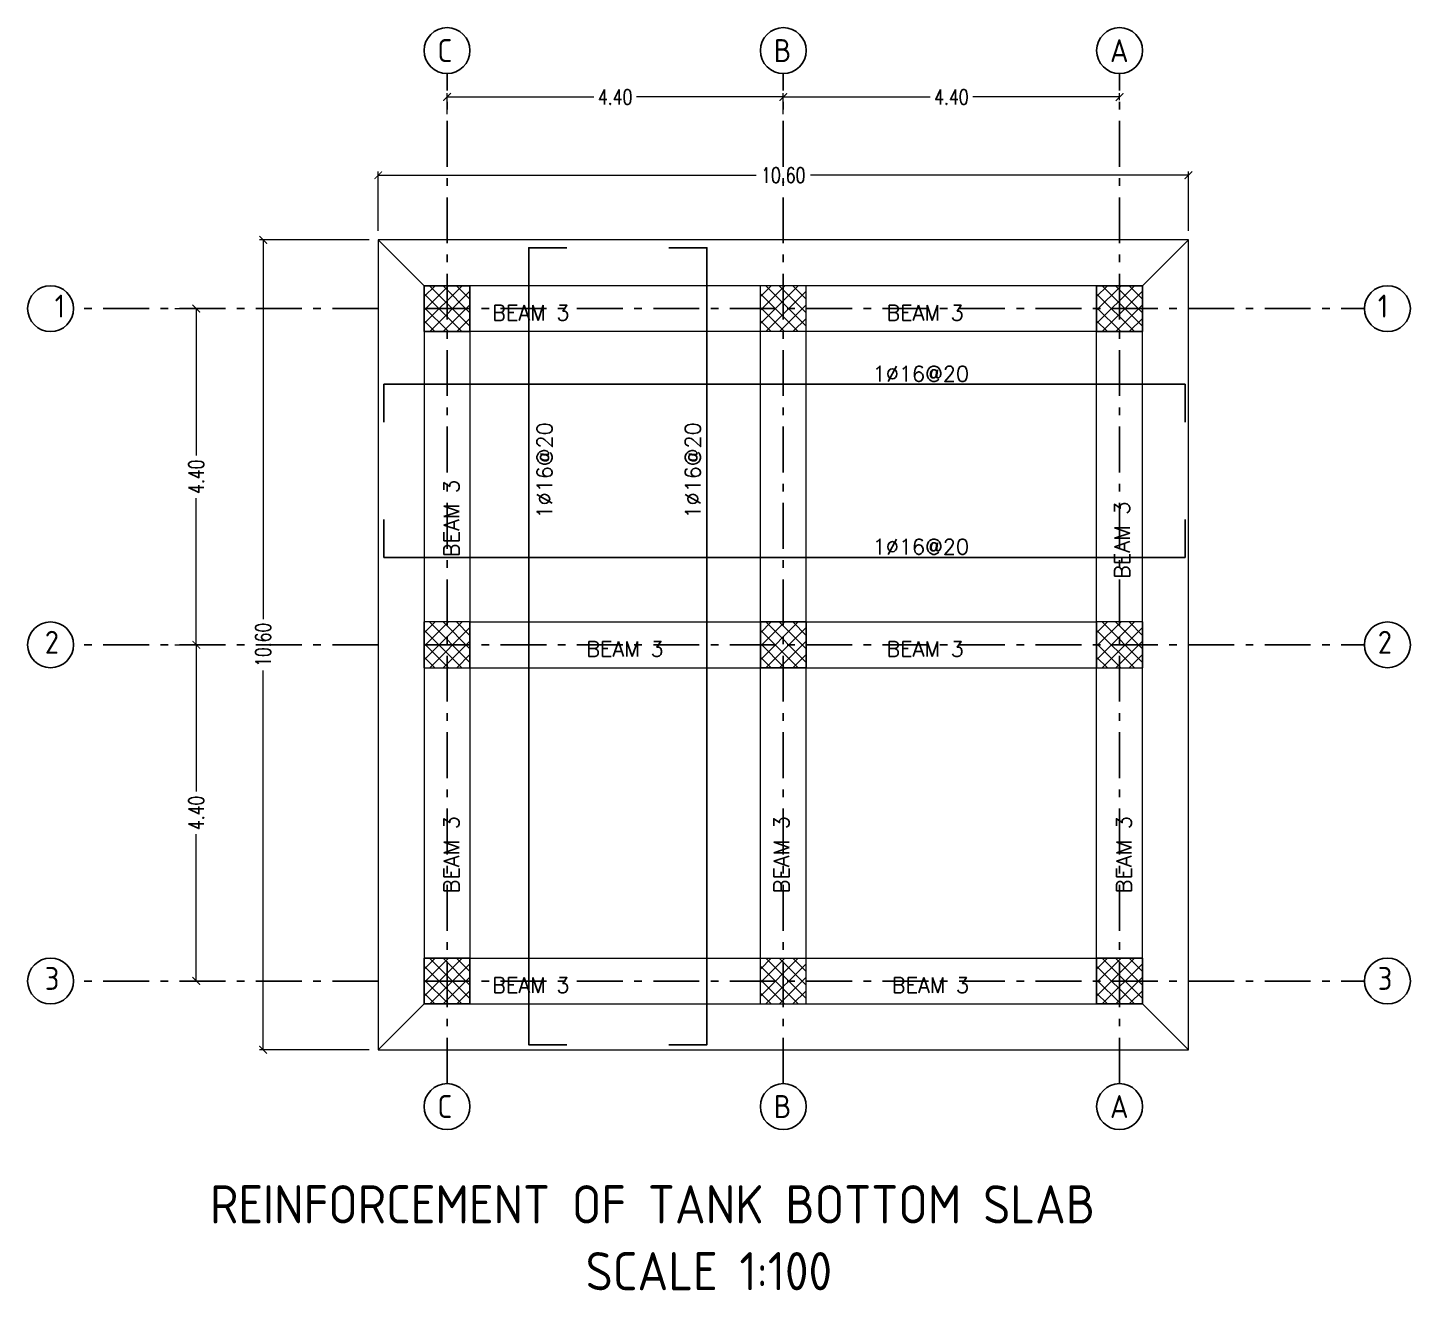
# Model space of a CAD drawing. Extents: x 166525 to 167198, y 178739 to 179747.
# Drawn here: x 166640.18 to 166658.27, y 179301.59 to 179318.11 of the extents above; entities that cross this region are included whole.
import ezdxf

# ---------------------------------------------------------------- set-up
doc = ezdxf.new("R2010")
doc.units = 0
doc.header["$MEASUREMENT"] = 0
doc.linetypes.add('ACAD_ISO10W100', pattern=[18, 12, -3, 0, -3])
doc.linetypes.add('AUSGEZOGEN', pattern=[0])
doc.layers.get('0').update_dxf_attribs({"linetype": 'CONTINUOUS'})
doc.layers.get('DEFPOINTS').update_dxf_attribs({"linetype": 'CONTINUOUS'})
for name, color, linetype in [('axis', 8, 'ACAD_ISO10W100'), ('BEAM-DIM', 4, 'CONTINUOUS'), ('EBENE0', 7, 'AUSGEZOGEN'), ('HATSH', 252, 'CONTINUOUS'), ('REBARS', 2, 'CONTINUOUS')]:
    doc.layers.add(name, color=color, linetype=linetype)
doc.layers.add('BEAM', color=6, linetype='CONTINUOUS', lineweight=13)
doc.styles.add('DIM', font='simplex.shx', dxfattribs={"width": 0.75})
doc.styles.add('ISO8', font='iso8')
doc.styles.add('ROMANS', font='romans.shx')
doc.dimstyles.new('MUTASIM', dxfattribs={"dimscale": 0.9995, "dimtxt": 0.2, "dimasz": 0.1, "dimexe": 0.05, "dimexo": 0.12, "dimgap": 0.05, "dimtad": 0, "dimzin": 0, "dimdsep": 46, "dimtxsty": 'DIM', "dimblk": 'ARCHTICK', "dimcen": 0.09, "dimclrd": 35, "dimclre": 33, "dimclrt": 256, "dimazin": 0, "dimtfac": 1, "dimtofl": 0, "dimtmove": 1, "dimatfit": 3, "dimfxl": 0.18, "dimtolj": 1, "dimtzin": 0, "dimlwd": 13, "dimlwe": 9, "dimarcsym": 0})

# ---------------------------------------------------------------- blocks, each defined once
blk = doc.blocks.new('_ARCHTICK')
at = {"color": 0, "linetype": 'ByBlock', "const_width": 0.15}
blk.add_lwpolyline([(-0.5, -0.5), (0.5, 0.5)], dxfattribs=at)
blk = doc.blocks.new('*D514')
at = {"layer": 'BEAM', "color": 33, "lineweight": 9, "transparency": 16777216}
for p, q in [((166644.766, 179315.454), (166644.766, 179316.23)), ((166655.366, 179315.454), (166655.366, 179316.23))]:
    blk.add_line(p, q, dxfattribs=at)
at = {"layer": 'BEAM', "color": 35, "lineweight": 13, "transparency": 16777216}
for p, q in [((166644.766, 179316.18), (166649.709, 179316.18)), ((166655.366, 179316.18), (166650.423, 179316.18))]:
    blk.add_line(p, q, dxfattribs=at)
at = {"layer": 'DEFPOINTS', "color": 0, "transparency": 16777216}
for p in [(166644.766, 179316.18), (166644.766, 179315.334), (166655.366, 179315.334)]:
    blk.add_point(p, dxfattribs=at)
at = {"layer": 'BEAM', "color": 35, "lineweight": 13, "transparency": 16777216, "xscale": 0.09995000000000001, "yscale": 0.09995000000000001, "zscale": 0.09995000000000001, "rotation": 180}
blk.add_blockref('_ARCHTICK', (166644.766, 179316.18), dxfattribs=at)
at = {"layer": 'BEAM', "color": 35, "lineweight": 13, "transparency": 16777216, "xscale": 0.09995000000000001, "yscale": 0.09995000000000001, "zscale": 0.09995000000000001}
blk.add_blockref('_ARCHTICK', (166655.366, 179316.18), dxfattribs=at)
at = {"layer": 'BEAM', "transparency": 16777216, "insert": (166650.066, 179316.18), "char_height": 0.1999, "attachment_point": 5, "style": 'DIM'}
blk.add_mtext('\\A1;10.60', dxfattribs=at)
blk = doc.blocks.new('*D515')
at = {"layer": 'BEAM', "color": 33, "lineweight": 9, "transparency": 16777216}
for p, q in [((166644.646, 179315.334), (166643.21, 179315.334)), ((166644.646, 179304.734), (166643.21, 179304.734))]:
    blk.add_line(p, q, dxfattribs=at)
at = {"layer": 'BEAM', "color": 35, "lineweight": 13, "transparency": 16777216}
for p, q in [((166643.26, 179315.334), (166643.26, 179310.369)), ((166643.26, 179304.734), (166643.26, 179309.698))]:
    blk.add_line(p, q, dxfattribs=at)
at = {"layer": 'DEFPOINTS', "color": 0, "transparency": 16777216}
for p in [(166644.766, 179315.334), (166643.26, 179304.734), (166644.766, 179304.734)]:
    blk.add_point(p, dxfattribs=at)
at = {"layer": 'BEAM', "color": 35, "lineweight": 13, "transparency": 16777216, "xscale": 0.09995000000000001, "yscale": 0.09995000000000001, "zscale": 0.09995000000000001}
for p, rotation in [((166643.26, 179315.334), 90), ((166643.26, 179304.734), 270)]:
    blk.add_blockref('_ARCHTICK', p, dxfattribs=dict(at, rotation=rotation))
at = {"layer": 'BEAM', "transparency": 16777216, "insert": (166643.26, 179310.034), "char_height": 0.1999, "attachment_point": 5, "rotation": 90, "style": 'DIM'}
blk.add_mtext('\\A1;10.60', dxfattribs=at)
blk = doc.blocks.new('*D516')
at = {"layer": 'BEAM', "color": 33, "lineweight": 9, "transparency": 16777216}
for p, q in [((166642.104, 179314.434), (166642.435, 179314.434)), ((166642.104, 179310.034), (166642.435, 179310.034))]:
    blk.add_line(p, q, dxfattribs=at)
at = {"layer": 'BEAM', "color": 35, "lineweight": 13, "transparency": 16777216}
for p, q in [((166642.385, 179314.434), (166642.385, 179312.512)), ((166642.385, 179310.034), (166642.385, 179311.955))]:
    blk.add_line(p, q, dxfattribs=at)
at = {"layer": 'DEFPOINTS', "color": 0, "transparency": 16777216}
for p in [(166641.984, 179314.434), (166641.984, 179310.034), (166642.385, 179310.034)]:
    blk.add_point(p, dxfattribs=at)
at = {"layer": 'BEAM', "color": 35, "lineweight": 13, "transparency": 16777216, "xscale": 0.09995000000000001, "yscale": 0.09995000000000001, "zscale": 0.09995000000000001}
for p, rotation in [((166642.385, 179314.434), 90), ((166642.385, 179310.034), 270)]:
    blk.add_blockref('_ARCHTICK', p, dxfattribs=dict(at, rotation=rotation))
at = {"layer": 'BEAM', "transparency": 16777216, "insert": (166642.385, 179312.234), "char_height": 0.1999, "attachment_point": 5, "rotation": 90, "style": 'DIM'}
blk.add_mtext('\\A1;4.40', dxfattribs=at)
blk = doc.blocks.new('*D517')
at = {"layer": 'BEAM', "color": 33, "lineweight": 9, "transparency": 16777216}
for p, q in [((166642.104, 179310.034), (166642.435, 179310.034)), ((166642.265, 179305.634), (166642.335, 179305.634))]:
    blk.add_line(p, q, dxfattribs=at)
at = {"layer": 'BEAM', "color": 35, "lineweight": 13, "transparency": 16777216}
for p, q in [((166642.385, 179310.034), (166642.385, 179308.112)), ((166642.385, 179305.634), (166642.385, 179307.555))]:
    blk.add_line(p, q, dxfattribs=at)
at = {"layer": 'DEFPOINTS', "color": 0, "transparency": 16777216}
for p in [(166641.984, 179310.034), (166642.385, 179305.634), (166642.385, 179305.634)]:
    blk.add_point(p, dxfattribs=at)
at = {"layer": 'BEAM', "color": 35, "lineweight": 13, "transparency": 16777216, "xscale": 0.09995000000000001, "yscale": 0.09995000000000001, "zscale": 0.09995000000000001}
for p, rotation in [((166642.385, 179310.034), 90), ((166642.385, 179305.634), 270)]:
    blk.add_blockref('_ARCHTICK', p, dxfattribs=dict(at, rotation=rotation))
at = {"layer": 'BEAM', "transparency": 16777216, "insert": (166642.385, 179307.834), "char_height": 0.1999, "attachment_point": 5, "rotation": 90, "style": 'DIM'}
blk.add_mtext('\\A1;4.40', dxfattribs=at)
blk = doc.blocks.new('*D530')
at = {"layer": 'BEAM', "color": 33, "lineweight": 9, "transparency": 16777216}
for p, q in [((166650.066, 179317.161), (166650.066, 179317.254)), ((166654.466, 179317.161), (166654.466, 179317.254))]:
    blk.add_line(p, q, dxfattribs=at)
at = {"layer": 'BEAM', "color": 35, "lineweight": 13, "transparency": 16777216}
for p, q in [((166650.066, 179317.204), (166651.988, 179317.204)), ((166654.466, 179317.204), (166652.545, 179317.204))]:
    blk.add_line(p, q, dxfattribs=at)
at = {"layer": 'DEFPOINTS', "color": 0, "transparency": 16777216}
for p in [(166650.066, 179317.204), (166650.066, 179317.041), (166654.466, 179317.041)]:
    blk.add_point(p, dxfattribs=at)
at = {"layer": 'BEAM', "color": 35, "lineweight": 13, "transparency": 16777216, "xscale": 0.09995000000000001, "yscale": 0.09995000000000001, "zscale": 0.09995000000000001, "rotation": 180}
blk.add_blockref('_ARCHTICK', (166650.066, 179317.204), dxfattribs=at)
at = {"layer": 'BEAM', "color": 35, "lineweight": 13, "transparency": 16777216, "xscale": 0.09995000000000001, "yscale": 0.09995000000000001, "zscale": 0.09995000000000001}
blk.add_blockref('_ARCHTICK', (166654.466, 179317.204), dxfattribs=at)
at = {"layer": 'BEAM', "transparency": 16777216, "insert": (166652.266, 179317.204), "char_height": 0.1999, "attachment_point": 5, "style": 'DIM'}
blk.add_mtext('\\A1;4.40', dxfattribs=at)
blk = doc.blocks.new('*D531')
at = {"layer": 'BEAM', "color": 33, "lineweight": 9, "transparency": 16777216}
for p, q in [((166645.666, 179316.98), (166645.666, 179317.254)), ((166650.066, 179316.98), (166650.066, 179317.254))]:
    blk.add_line(p, q, dxfattribs=at)
at = {"layer": 'BEAM', "color": 35, "lineweight": 13, "transparency": 16777216}
for p, q in [((166645.666, 179317.204), (166647.588, 179317.204)), ((166650.066, 179317.204), (166648.145, 179317.204))]:
    blk.add_line(p, q, dxfattribs=at)
at = {"layer": 'DEFPOINTS', "color": 0, "transparency": 16777216}
for p in [(166645.666, 179317.204), (166645.666, 179316.86), (166650.066, 179316.86)]:
    blk.add_point(p, dxfattribs=at)
at = {"layer": 'BEAM', "color": 35, "lineweight": 13, "transparency": 16777216, "xscale": 0.09995000000000001, "yscale": 0.09995000000000001, "zscale": 0.09995000000000001, "rotation": 180}
blk.add_blockref('_ARCHTICK', (166645.666, 179317.204), dxfattribs=at)
at = {"layer": 'BEAM', "color": 35, "lineweight": 13, "transparency": 16777216, "xscale": 0.09995000000000001, "yscale": 0.09995000000000001, "zscale": 0.09995000000000001}
blk.add_blockref('_ARCHTICK', (166650.066, 179317.204), dxfattribs=at)
at = {"layer": 'BEAM', "transparency": 16777216, "insert": (166647.866, 179317.204), "char_height": 0.1999, "attachment_point": 5, "style": 'DIM'}
blk.add_mtext('\\A1;4.40', dxfattribs=at)

msp = doc.modelspace()

# ---------------------------------------------------------------- linework, layer by layer
at = {"layer": 'axis', "ltscale": 0.05}
for p, q in [((166645.66609, 179304.29074), (166645.66609, 179317.51171)), ((166650.06609, 179304.29074), (166650.06609, 179317.51171)), ((166654.46609, 179304.29074), (166654.46609, 179317.51171)), ((166644.76609, 179314.43371), (166640.77821, 179314.43371)), ((166645.36609, 179314.43371), (166657.67093, 179314.43371)), ((166644.76609, 179310.03371), (166640.77821, 179310.03371)), ((166645.36609, 179310.03371), (166657.67093, 179310.03371)), ((166644.76609, 179305.63371), (166640.77821, 179305.63371)), ((166645.36609, 179305.63371), (166657.67093, 179305.63371))]:
    msp.add_line(p, q, dxfattribs=at)
at = {"layer": 'BEAM'}
for p, q in [((166655.36609, 179315.33371), (166644.76609, 179315.33371)), ((166644.76609, 179315.33371), (166644.76609, 179304.73371)), ((166645.36609, 179314.73371), (166644.76609, 179315.33371)), ((166655.36609, 179315.33371), (166654.76609, 179314.73371)), ((166655.36609, 179304.73371), (166655.36609, 179315.33371)), ((166654.76609, 179314.73371), (166645.36609, 179314.73371)), ((166645.36609, 179314.73371), (166645.36609, 179305.33371)), ((166645.96609, 179314.73371), (166645.96609, 179305.33371)), ((166649.76609, 179305.33371), (166649.76609, 179314.73371)), ((166650.36609, 179305.33371), (166650.36609, 179314.73371)), ((166654.16609, 179305.33371), (166654.16609, 179314.73371)), ((166654.16609, 179314.73371), (166654.16609, 179314.13371)), ((166654.76609, 179305.33371), (166654.76609, 179314.73371)), ((166654.76609, 179314.13371), (166645.36609, 179314.13371)), ((166645.96609, 179310.33371), (166645.36609, 179310.33371)), ((166645.96609, 179310.33371), (166654.16609, 179310.33371)), ((166654.76609, 179310.33371), (166654.16609, 179310.33371)), ((166645.36609, 179309.73371), (166645.96609, 179309.73371)), ((166645.96609, 179309.73371), (166654.16609, 179309.73371)), ((166654.16609, 179309.73371), (166654.76609, 179309.73371)), ((166645.36609, 179305.93371), (166654.76609, 179305.93371)), ((166645.36609, 179305.33371), (166644.76609, 179304.73371)), ((166645.36609, 179305.33371), (166654.76609, 179305.33371)), ((166654.76609, 179305.33371), (166655.36609, 179304.73371)), ((166644.76609, 179304.73371), (166655.36609, 179304.73371))]:
    msp.add_line(p, q, dxfattribs=at)
at = {"layer": 'EBENE0', "color": 3, "linetype": 'AUSGEZOGEN'}
for p, q in [((166645.96609, 179314.73371), (166645.36609, 179314.73371)), ((166645.36609, 179314.73371), (166645.36609, 179314.13371)), ((166645.96609, 179314.13371), (166645.96609, 179314.73371)), ((166654.76609, 179314.13371), (166654.76609, 179314.73371)), ((166645.36609, 179314.13371), (166645.96609, 179314.13371)), ((166654.16609, 179314.13371), (166654.76609, 179314.13371)), ((166645.36609, 179310.33371), (166645.36609, 179309.73371)), ((166645.96609, 179309.73371), (166645.96609, 179310.33371)), ((166649.76609, 179310.33371), (166649.76609, 179309.73371)), ((166650.36609, 179310.33371), (166649.76609, 179310.33371)), ((166650.36609, 179309.73371), (166650.36609, 179310.33371)), ((166654.16609, 179310.33371), (166654.16609, 179309.73371)), ((166654.76609, 179309.73371), (166654.76609, 179310.33371)), ((166649.76609, 179309.73371), (166650.36609, 179309.73371)), ((166645.96609, 179305.93371), (166645.36609, 179305.93371)), ((166645.36609, 179305.93371), (166645.36609, 179305.33371)), ((166645.96609, 179305.33371), (166645.96609, 179305.93371)), ((166654.76609, 179305.93371), (166654.16609, 179305.93371)), ((166654.16609, 179305.93371), (166654.16609, 179305.33371)), ((166654.76609, 179305.33371), (166654.76609, 179305.93371)), ((166645.36609, 179305.33371), (166645.96609, 179305.33371)), ((166654.16609, 179305.33371), (166654.76609, 179305.33371))]:
    msp.add_line(p, q, dxfattribs=at)
at = {"layer": 'HATSH'}
for p, q in [((166645.36609, 179314.59095), (166645.50885, 179314.73371)), ((166645.36609, 179314.41417), (166645.68563, 179314.73371)), ((166645.36609, 179314.2374), (166645.86241, 179314.73371)), ((166645.85982, 179314.13371), (166645.36609, 179314.62744)), ((166645.96609, 179314.20422), (166645.4366, 179314.73371)), ((166645.43918, 179314.13371), (166645.96609, 179314.66062)), ((166645.96609, 179314.381), (166645.61338, 179314.73371)), ((166645.96609, 179314.55777), (166645.79015, 179314.73371)), ((166649.76609, 179314.59095), (166649.90885, 179314.73371)), ((166649.76609, 179314.41417), (166650.08563, 179314.73371)), ((166649.76609, 179314.2374), (166650.26241, 179314.73371)), ((166650.25982, 179314.13371), (166649.76609, 179314.62744)), ((166650.36609, 179314.20422), (166649.8366, 179314.73371)), ((166649.83918, 179314.13371), (166650.36609, 179314.66062)), ((166650.36609, 179314.381), (166650.01338, 179314.73371)), ((166650.36609, 179314.55777), (166650.19015, 179314.73371)), ((166654.16609, 179314.59095), (166654.30885, 179314.73371)), ((166654.16609, 179314.41417), (166654.48563, 179314.73371)), ((166654.16609, 179314.2374), (166654.66241, 179314.73371)), ((166654.76609, 179314.73371), (166654.16609, 179314.73371)), ((166654.65982, 179314.13371), (166654.16609, 179314.62744)), ((166654.76609, 179314.20422), (166654.2366, 179314.73371)), ((166654.23918, 179314.13371), (166654.76609, 179314.66062)), ((166654.76609, 179314.381), (166654.41338, 179314.73371)), ((166654.76609, 179314.55777), (166654.59015, 179314.73371)), ((166645.68305, 179314.13371), (166645.36609, 179314.45067)), ((166645.61596, 179314.13371), (166645.96609, 179314.48384)), ((166650.08305, 179314.13371), (166649.76609, 179314.45067)), ((166650.01596, 179314.13371), (166650.36609, 179314.48384)), ((166654.48305, 179314.13371), (166654.16609, 179314.45067)), ((166654.41596, 179314.13371), (166654.76609, 179314.48384)), ((166645.50627, 179314.13371), (166645.36609, 179314.27389)), ((166645.79274, 179314.13371), (166645.96609, 179314.30707)), ((166649.90627, 179314.13371), (166649.76609, 179314.27389)), ((166650.19274, 179314.13371), (166650.36609, 179314.30707)), ((166654.30627, 179314.13371), (166654.16609, 179314.27389)), ((166654.59274, 179314.13371), (166654.76609, 179314.30707)), ((166645.36609, 179310.19095), (166645.50885, 179310.33371)), ((166645.36609, 179310.01417), (166645.68563, 179310.33371)), ((166645.36609, 179309.8374), (166645.86241, 179310.33371)), ((166645.96609, 179309.80422), (166645.4366, 179310.33371)), ((166645.96609, 179309.981), (166645.61338, 179310.33371)), ((166645.96609, 179310.15777), (166645.79015, 179310.33371)), ((166649.76609, 179310.19095), (166649.90885, 179310.33371)), ((166649.76609, 179310.01417), (166650.08563, 179310.33371)), ((166649.76609, 179309.8374), (166650.26241, 179310.33371)), ((166650.36609, 179309.80422), (166649.8366, 179310.33371)), ((166650.36609, 179309.981), (166650.01338, 179310.33371)), ((166650.36609, 179310.15777), (166650.19015, 179310.33371)), ((166654.16609, 179310.19095), (166654.30885, 179310.33371)), ((166654.16609, 179310.01417), (166654.48563, 179310.33371)), ((166654.16609, 179309.8374), (166654.66241, 179310.33371)), ((166654.76609, 179309.80422), (166654.2366, 179310.33371)), ((166654.76609, 179309.981), (166654.41338, 179310.33371)), ((166654.76609, 179310.15777), (166654.59015, 179310.33371)), ((166645.85982, 179309.73371), (166645.36609, 179310.22744)), ((166645.43918, 179309.73371), (166645.96609, 179310.26062)), ((166650.25982, 179309.73371), (166649.76609, 179310.22744)), ((166649.83918, 179309.73371), (166650.36609, 179310.26062)), ((166654.65982, 179309.73371), (166654.16609, 179310.22744)), ((166654.23918, 179309.73371), (166654.76609, 179310.26062)), ((166645.68305, 179309.73371), (166645.36609, 179310.05067)), ((166645.61596, 179309.73371), (166645.96609, 179310.08384)), ((166645.79274, 179309.73371), (166645.96609, 179309.90707)), ((166650.08305, 179309.73371), (166649.76609, 179310.05067)), ((166650.01596, 179309.73371), (166650.36609, 179310.08384)), ((166650.19274, 179309.73371), (166650.36609, 179309.90707)), ((166654.48305, 179309.73371), (166654.16609, 179310.05067)), ((166654.41596, 179309.73371), (166654.76609, 179310.08384)), ((166654.59274, 179309.73371), (166654.76609, 179309.90707)), ((166645.50627, 179309.73371), (166645.36609, 179309.87389)), ((166649.90627, 179309.73371), (166649.76609, 179309.87389)), ((166654.30627, 179309.73371), (166654.16609, 179309.87389)), ((166645.36609, 179305.79095), (166645.50885, 179305.93371)), ((166645.36609, 179305.61417), (166645.68563, 179305.93371)), ((166645.36609, 179305.4374), (166645.86241, 179305.93371)), ((166645.96609, 179305.40422), (166645.4366, 179305.93371)), ((166645.96609, 179305.581), (166645.61338, 179305.93371)), ((166645.96609, 179305.75777), (166645.79015, 179305.93371)), ((166649.76609, 179305.79095), (166649.90885, 179305.93371)), ((166649.76609, 179305.61417), (166650.08563, 179305.93371)), ((166649.76609, 179305.4374), (166650.26241, 179305.93371)), ((166650.36609, 179305.40422), (166649.8366, 179305.93371)), ((166650.36609, 179305.581), (166650.01338, 179305.93371)), ((166650.36609, 179305.75777), (166650.19015, 179305.93371)), ((166654.16609, 179305.79095), (166654.30885, 179305.93371)), ((166654.16609, 179305.61417), (166654.48563, 179305.93371)), ((166654.16609, 179305.4374), (166654.66241, 179305.93371)), ((166654.76609, 179305.40422), (166654.2366, 179305.93371)), ((166654.76609, 179305.581), (166654.41338, 179305.93371)), ((166654.76609, 179305.75777), (166654.59015, 179305.93371)), ((166645.85982, 179305.33371), (166645.36609, 179305.82744)), ((166645.43918, 179305.33371), (166645.96609, 179305.86062)), ((166650.25982, 179305.33371), (166649.76609, 179305.82744)), ((166649.83918, 179305.33371), (166650.36609, 179305.86062)), ((166654.65982, 179305.33371), (166654.16609, 179305.82744)), ((166654.23918, 179305.33371), (166654.76609, 179305.86062)), ((166645.68305, 179305.33371), (166645.36609, 179305.65067)), ((166645.61596, 179305.33371), (166645.96609, 179305.68384)), ((166650.08305, 179305.33371), (166649.76609, 179305.65067)), ((166650.01596, 179305.33371), (166650.36609, 179305.68384)), ((166654.48305, 179305.33371), (166654.16609, 179305.65067)), ((166654.41596, 179305.33371), (166654.76609, 179305.68384)), ((166645.50627, 179305.33371), (166645.36609, 179305.47389)), ((166645.79274, 179305.33371), (166645.96609, 179305.50707)), ((166649.90627, 179305.33371), (166649.76609, 179305.47389)), ((166650.19274, 179305.33371), (166650.36609, 179305.50707)), ((166654.30627, 179305.33371), (166654.16609, 179305.47389)), ((166654.59274, 179305.33371), (166654.76609, 179305.50707))]:
    msp.add_line(p, q, dxfattribs=at)
for centre in [(166645.66609, 179317.81171), (166650.06609, 179317.81171), (166654.46609, 179317.81171), (166640.47821, 179314.43371), (166657.97093, 179314.43371), (166640.47821, 179310.03371), (166657.97093, 179310.03371), (166640.47821, 179305.63371), (166657.97093, 179305.63371), (166645.66609, 179303.99074), (166650.06609, 179303.99074), (166654.46609, 179303.99074)]:
    msp.add_circle(centre, 0.3, dxfattribs=at)
at = {"layer": 'REBARS'}
for points in [[(166647.23294, 179304.79964), (166646.73561, 179304.79964), (166646.73561, 179315.23038), (166647.23294, 179315.23038)], [(166648.56983, 179304.79964), (166649.06716, 179304.79964), (166649.06716, 179315.23038), (166648.56983, 179315.23038)], [(166655.32393, 179312.9463), (166655.32393, 179313.44363), (166644.83888, 179313.44363), (166644.83888, 179312.9463)], [(166655.32393, 179311.67444), (166655.32393, 179311.17711), (166644.83888, 179311.17711), (166644.83888, 179311.67444)]]:
    msp.add_lwpolyline(points, dxfattribs=at)

# ---------------------------------------------------------------- texts
at = {"layer": 'BEAM-DIM', "style": 'ROMANS'}
for s, p in [('BEAM 3', (166646.25671, 179314.27918)), ('BEAM 3', (166651.41548, 179314.27918)), ('1%%C16@20', (166651.23603, 179313.4813)), ('1%%C16@20', (166651.23603, 179311.21782)), ('BEAM 3', (166647.48749, 179309.87918)), ('BEAM 3', (166651.41548, 179309.87918)), ('BEAM 3', (166646.25671, 179305.47918)), ('BEAM 3', (166651.48598, 179305.47918))]:
    msp.add_text(s, height=0.2, dxfattribs=at).set_placement(p)
for s, p in [('1%%C16@20', (166647.0427, 179311.68651)), ('1%%C16@20', (166648.9827, 179311.68651)), ('BEAM 3', (166645.82433, 179311.18107)), ('BEAM 3', (166654.59848, 179310.89668)), ('BEAM 3', (166645.82433, 179306.78107)), ('BEAM 3', (166650.14171, 179306.78107)), ('BEAM 3', (166654.62433, 179306.78107))]:
    msp.add_text(s, height=0.2, rotation=90, dxfattribs=at).set_placement(p)
at = {"layer": 'EBENE0', "color": 3, "style": 'ISO8'}
for s, height, p in [('C', 0.3, (166645.54076, 179317.66136)), ('B', 0.3, (166649.94076, 179317.66136)), ('A', 0.3, (166654.34076, 179317.66136)), ('1', 0.3, (166640.53211, 179314.31717)), ('1', 0.3, (166657.8456, 179314.31717)), ('2', 0.3, (166640.40354, 179309.91717)), ('2', 0.3, (166657.8456, 179309.91717)), ('3', 0.3, (166640.40354, 179305.51717)), ('3', 0.3, (166657.8456, 179305.51717)), ('C', 0.3, (166645.54076, 179303.84109)), ('B', 0.3, (166649.94076, 179303.84109)), ('A', 0.3, (166654.34076, 179303.84109)), ('REINFORCEMENT OF TANK BOTTOM SLAB', 0.5, (166642.56489, 179302.46076)), ('SCALE 1:100', 0.5, (166647.47976, 179301.58604))]:
    msp.add_text(s, height=height, dxfattribs=at).set_placement(p)

# ---------------------------------------------------------------- dimensions: what is measured, and where the dimension line sits
at = {"layer": 'BEAM'}
for base, p1, p2, picture, middle in [((166645.66609, 179317.20417), (166650.06609, 179316.85973), (166645.66609, 179316.85973), '*D531', (166647.86609, 179317.20417)), ((166650.06609, 179317.20417), (166654.46609, 179317.04083), (166650.06609, 179317.04083), '*D530', (166652.26609, 179317.20417)), ((166644.76609, 179316.17962), (166655.36609, 179315.33371), (166644.76609, 179315.33371), '*D514', (166650.06609, 179316.17962))]:
    dim = msp.add_linear_dim(base=base, p1=p1, p2=p2, dimstyle='MUTASIM', dxfattribs=at)
    dim.commit()
    dim.dimension.update_dxf_attribs({"geometry": picture, "text_midpoint": middle})
for base, p1, p2, picture, middle in [((166643.25964, 179304.73371), (166644.76609, 179315.33371), (166644.76609, 179304.73371), '*D515', (166643.25964, 179310.03371)), ((166642.38494, 179310.03371), (166641.98403, 179314.43371), (166641.98403, 179310.03371), '*D516', (166642.38494, 179312.23371)), ((166642.38494, 179305.63371), (166641.98403, 179310.03371), (166642.38494, 179305.63371), '*D517', (166642.38494, 179307.83371))]:
    dim = msp.add_linear_dim(base=base, p1=p1, p2=p2, angle=90, dimstyle='MUTASIM', dxfattribs=at)
    dim.commit()
    dim.dimension.update_dxf_attribs({"geometry": picture, "text_midpoint": middle})

doc.saveas('drawing.dxf')
